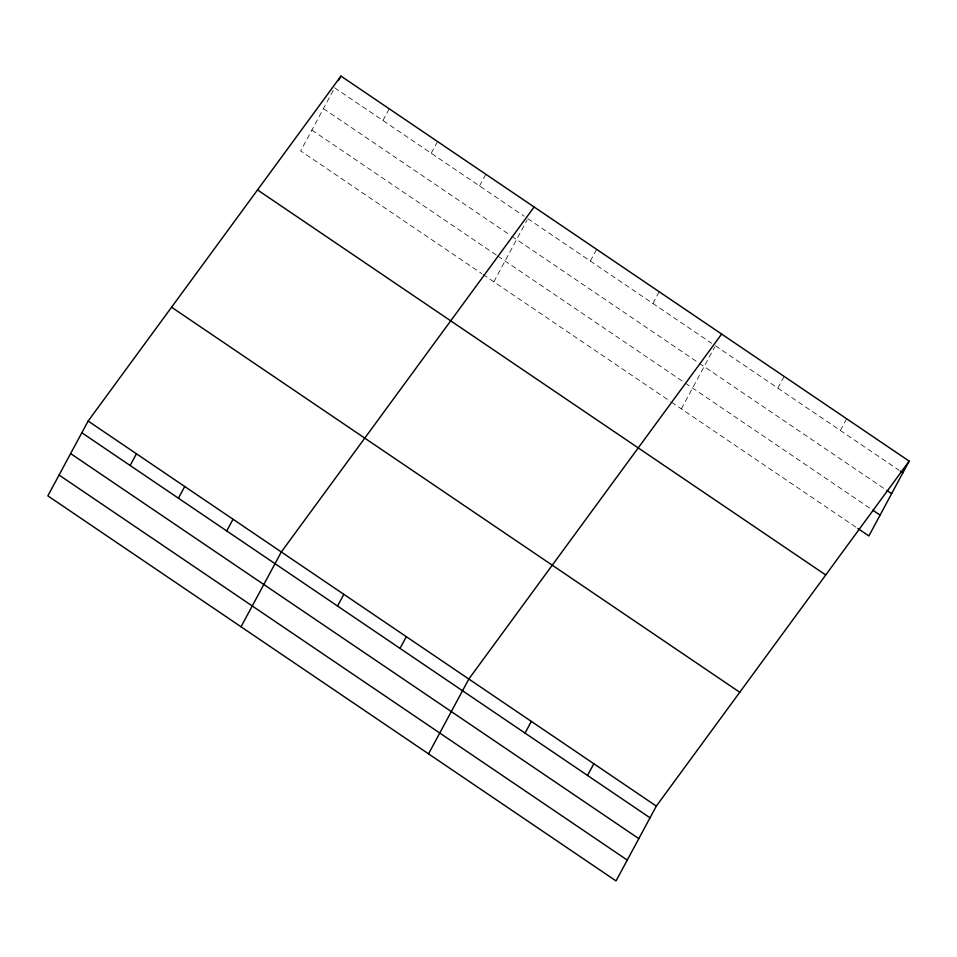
<?xml version="1.0" encoding="UTF-8"?>
<svg xmlns="http://www.w3.org/2000/svg" width="957" height="957" viewBox="0 0 957 957"><rect width="100%" height="100%" fill="white"/><g stroke="black" fill="none" stroke-linecap="round" stroke-linejoin="round"><path stroke-width="0.72" stroke-dasharray="4.79 3.59" d="M333.251 90.389L300.665 150.907L481.778 273.63M382.944 120.522L389.248 108.811M431.248 153.24L437.54 141.54M479.541 185.969L485.845 174.27M493.848 281.813L527.14 220.002M590.337 261.058L596.642 249.346M652.841 303.417L659.146 291.706M681.36 408.878L714.64 347.068M777.85 388.123L784.142 376.412M840.342 430.471L846.646 418.771M334.651 87.793L524.209 216.246M527.833 218.698L711.661 343.276M715.346 345.764L899.173 470.342M323.43 108.62L510.583 235.434M511.792 236.259L698 362.44M699.22 363.277L885.5 489.505M311.874 130.08L496.611 255.268M497.819 256.081L683.992 382.238M685.224 383.075L870.272 508.478M482.986 274.456L670.331 401.414M671.551 402.239L856.611 527.642"/><path stroke-width="1.44" d="M88.14 421.056L47.85 495.87L616.045 880.918L656.335 806.093L909.15 461.13L340.955 76.082L88.14 421.056L656.335 806.093M130.128 465.485L136.432 453.785M338.85 79.981L340.955 76.082M178.433 498.214L184.725 486.515M226.725 530.944L233.03 519.244M241.032 626.787L281.322 551.974L534.138 206.999M337.522 606.032L343.826 594.321M400.026 648.379L406.33 636.68M428.545 753.853L468.834 679.027L721.65 334.065M525.034 733.098L531.326 721.387M587.526 775.445L593.83 763.746M909.15 461.13L868.86 535.944L857.831 528.467M900.393 471.167L902.846 472.83M886.732 490.343L891.637 493.656M872.724 510.141L880.081 515.117M257.529 189.929L825.724 574.966M171.566 307.209L739.761 692.258M81.835 432.755L650.03 817.804M70.615 453.582L638.821 838.631M59.059 475.043L627.266 860.092"/></g></svg>
